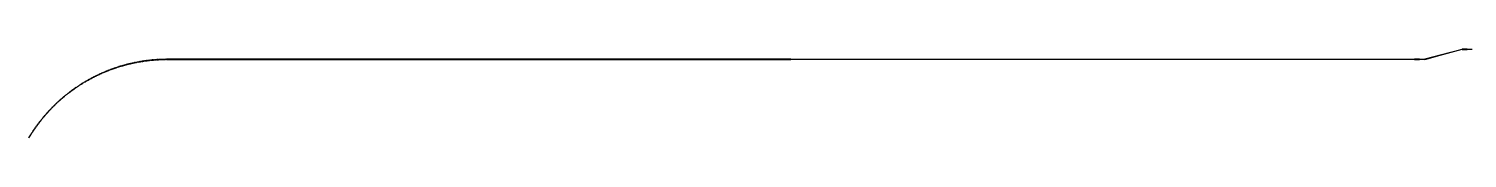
# Model space of a CAD drawing. Header units: metres. Extents: x 2 to 41.4, y 0.9 to 39.
# Drawn here: x 2.11 to 9.27, y 22.04 to 22.48 of the extents above; entities that cross this region are included whole.
import ezdxf

# ---------------------------------------------------------------- set-up
doc = ezdxf.new("R2010")
doc.units = ezdxf.units.M
doc.layers.add('BSA_MATERIAL_SECTION', color=7, linetype='Continuous')

msp = doc.modelspace()

# ---------------------------------------------------------------- linework, layer by layer
at = {"layer": 'BSA_MATERIAL_SECTION'}
for p, q in [((9.2408, 22.4789), (9.1319, 22.4497)), ((9.132, 22.4506), (9.2408, 22.4797)), ((9.2658, 22.4797), (9.2408, 22.4797)), ((9.2408, 22.4789), (9.2658, 22.4789)), ((9.2658, 22.4797), (9.2908, 22.4797)), ((2.5432, 22.3871), (2.5405, 22.3862)), ((2.5432, 22.3871), (2.5458, 22.388)), ((2.5461, 22.3873), (2.5434, 22.3864)), ((2.5485, 22.3889), (2.5458, 22.388)), ((2.5461, 22.3873), (2.5488, 22.3882)), ((2.5485, 22.3889), (2.5512, 22.3898)), ((2.5514, 22.3891), (2.5488, 22.3882)), ((2.5539, 22.3907), (2.5512, 22.3898)), ((2.5514, 22.3891), (2.5541, 22.3899)), ((2.5539, 22.3907), (2.5566, 22.3916)), ((2.5568, 22.3908), (2.5541, 22.3899)), ((2.5566, 22.3916), (2.5592, 22.3924)), ((2.5595, 22.3916), (2.5568, 22.3908)), ((2.5619, 22.3933), (2.5592, 22.3924)), ((2.5595, 22.3916), (2.5622, 22.3925)), ((2.5646, 22.3941), (2.5619, 22.3933)), ((2.5622, 22.3925), (2.5649, 22.3933)), ((2.5646, 22.3941), (2.5673, 22.3949)), ((2.5676, 22.3942), (2.5649, 22.3933)), ((2.57, 22.3957), (2.5673, 22.3949)), ((2.5676, 22.3942), (2.5703, 22.395)), ((2.57, 22.3957), (2.5727, 22.3965)), ((2.573, 22.3958), (2.5703, 22.395)), ((2.5754, 22.3973), (2.5727, 22.3965)), ((2.573, 22.3958), (2.5757, 22.3966)), ((2.5754, 22.3973), (2.5781, 22.3981)), ((2.5784, 22.3974), (2.5757, 22.3966)), ((2.5809, 22.3989), (2.5781, 22.3981)), ((2.5784, 22.3974), (2.5811, 22.3981)), ((2.5809, 22.3989), (2.5836, 22.3997)), ((2.5838, 22.3989), (2.5811, 22.3981)), ((2.5836, 22.3997), (2.5863, 22.4004)), ((2.5838, 22.3989), (2.5865, 22.3997)), ((2.589, 22.4012), (2.5863, 22.4004)), ((2.5892, 22.4004), (2.5865, 22.3997)), ((2.5917, 22.4019), (2.589, 22.4012)), ((2.5892, 22.4004), (2.5919, 22.4012)), ((2.5917, 22.4019), (2.5944, 22.4027)), ((2.5947, 22.4019), (2.5919, 22.4012)), ((2.5944, 22.4027), (2.5972, 22.4034)), ((2.5947, 22.4019), (2.5974, 22.4026)), ((2.5999, 22.4041), (2.5972, 22.4034)), ((2.6001, 22.4033), (2.5974, 22.4026)), ((2.6026, 22.4048), (2.5999, 22.4041)), ((2.6001, 22.4033), (2.6028, 22.404)), ((2.6026, 22.4048), (2.6054, 22.4055)), ((2.6056, 22.4047), (2.6028, 22.404)), ((2.6081, 22.4062), (2.6054, 22.4055)), ((2.6056, 22.4047), (2.6083, 22.4054)), ((2.6081, 22.4062), (2.6108, 22.4069)), ((2.611, 22.4061), (2.6083, 22.4054)), ((2.6136, 22.4075), (2.6108, 22.4069)), ((2.611, 22.4061), (2.6138, 22.4067)), ((2.6136, 22.4075), (2.6163, 22.4082)), ((2.6165, 22.4074), (2.6138, 22.4067)), ((2.6163, 22.4082), (2.6191, 22.4088)), ((2.6165, 22.4074), (2.6193, 22.408)), ((2.6218, 22.4094), (2.6191, 22.4088)), ((2.622, 22.4087), (2.6193, 22.408)), ((2.6246, 22.4101), (2.6218, 22.4094)), ((2.622, 22.4087), (2.6247, 22.4093)), ((2.6246, 22.4101), (2.6273, 22.4107)), ((2.6275, 22.4099), (2.6247, 22.4093)), ((2.6301, 22.4113), (2.6273, 22.4107)), ((2.6275, 22.4099), (2.6302, 22.4105)), ((2.6301, 22.4113), (2.6328, 22.4119)), ((2.633, 22.4111), (2.6302, 22.4105)), ((2.6328, 22.4119), (2.6356, 22.4125)), ((2.633, 22.4111), (2.6358, 22.4117)), ((2.6384, 22.4131), (2.6356, 22.4125)), ((2.6385, 22.4123), (2.6358, 22.4117)), ((2.6411, 22.4136), (2.6384, 22.4131)), ((2.6385, 22.4123), (2.6413, 22.4128)), ((2.6411, 22.4136), (2.6439, 22.4142)), ((2.644, 22.4134), (2.6413, 22.4128)), ((2.6466, 22.4147), (2.6439, 22.4142)), ((2.644, 22.4134), (2.6468, 22.4139)), ((2.6466, 22.4147), (2.6494, 22.4153)), ((2.6496, 22.4145), (2.6468, 22.4139)), ((2.6494, 22.4153), (2.6522, 22.4158)), ((2.6496, 22.4145), (2.6523, 22.415)), ((2.655, 22.4163), (2.6522, 22.4158)), ((2.6551, 22.4155), (2.6523, 22.415)), ((2.6577, 22.4168), (2.655, 22.4163)), ((2.6579, 22.416), (2.6551, 22.4155)), ((2.6577, 22.4168), (2.6605, 22.4173)), ((2.6579, 22.416), (2.6606, 22.4165)), ((2.6633, 22.4178), (2.6605, 22.4173)), ((2.6606, 22.4165), (2.6634, 22.417)), ((2.6633, 22.4178), (2.6661, 22.4183)), ((2.6662, 22.4175), (2.6634, 22.417)), ((2.6688, 22.4188), (2.6661, 22.4183)), ((2.6662, 22.4175), (2.669, 22.418)), ((2.6688, 22.4188), (2.6716, 22.4192)), ((2.6718, 22.4184), (2.669, 22.418)), ((2.6744, 22.4197), (2.6716, 22.4192)), ((2.6718, 22.4184), (2.6745, 22.4189)), ((2.6744, 22.4197), (2.6772, 22.4201)), ((2.6773, 22.4193), (2.6745, 22.4189)), ((2.68, 22.4205), (2.6772, 22.4201)), ((2.6773, 22.4193), (2.6801, 22.4197)), ((2.68, 22.4205), (2.6828, 22.421)), ((2.6829, 22.4202), (2.6801, 22.4197)), ((2.6856, 22.4214), (2.6828, 22.421)), ((2.6829, 22.4202), (2.6857, 22.4206)), ((2.6856, 22.4214), (2.6884, 22.4218)), ((2.6885, 22.421), (2.6857, 22.4206)), ((2.6912, 22.4222), (2.6884, 22.4218)), ((2.6885, 22.421), (2.6913, 22.4214)), ((2.6912, 22.4222), (2.6939, 22.4225)), ((2.6941, 22.4218), (2.6913, 22.4214)), ((2.6967, 22.4229), (2.6939, 22.4225)), ((2.6941, 22.4218), (2.6968, 22.4221)), ((2.6967, 22.4229), (2.6995, 22.4233)), ((2.6996, 22.4225), (2.6968, 22.4221)), ((2.7023, 22.4236), (2.6995, 22.4233)), ((2.6996, 22.4225), (2.7024, 22.4228)), ((2.7023, 22.4236), (2.7051, 22.424)), ((2.7052, 22.4232), (2.7024, 22.4228)), ((2.7079, 22.4243), (2.7051, 22.424)), ((2.7052, 22.4232), (2.708, 22.4235)), ((2.7079, 22.4243), (2.7107, 22.4246)), ((2.7108, 22.4238), (2.708, 22.4235)), ((2.7135, 22.4249), (2.7107, 22.4246)), ((2.7108, 22.4238), (2.7136, 22.4241)), ((2.7135, 22.4249), (2.7163, 22.4252)), ((2.7164, 22.4244), (2.7136, 22.4241)), ((2.7163, 22.4252), (2.7192, 22.4255)), ((2.7164, 22.4244), (2.7192, 22.4247)), ((2.722, 22.4258), (2.7192, 22.4255)), ((2.722, 22.425), (2.7192, 22.4247)), ((2.7248, 22.4261), (2.722, 22.4258)), ((2.722, 22.425), (2.7248, 22.4253)), ((2.7248, 22.4261), (2.7276, 22.4264)), ((2.7276, 22.4256), (2.7248, 22.4253)), ((2.7304, 22.4266), (2.7276, 22.4264)), ((2.7276, 22.4256), (2.7305, 22.4258)), ((2.7304, 22.4266), (2.7332, 22.4268)), ((2.7333, 22.4261), (2.7305, 22.4258)), ((2.736, 22.4271), (2.7332, 22.4268)), ((2.7333, 22.4261), (2.7361, 22.4263)), ((2.736, 22.4271), (2.7388, 22.4273)), ((2.7389, 22.4265), (2.7361, 22.4263)), ((2.7416, 22.4275), (2.7388, 22.4273)), ((2.7389, 22.4265), (2.7417, 22.4267)), ((2.7416, 22.4275), (2.7444, 22.4277)), ((2.7445, 22.4269), (2.7417, 22.4267)), ((2.7444, 22.4277), (2.7473, 22.4279)), ((2.7445, 22.4269), (2.7473, 22.4271)), ((2.7501, 22.4281), (2.7473, 22.4279)), ((2.7501, 22.4273), (2.7473, 22.4271)), ((2.7529, 22.4283), (2.7501, 22.4281)), ((2.7501, 22.4273), (2.7529, 22.4275)), ((2.7529, 22.4283), (2.7557, 22.4284)), ((2.7557, 22.4276), (2.7529, 22.4275)), ((2.7585, 22.4286), (2.7557, 22.4284)), ((2.7557, 22.4276), (2.7586, 22.4278)), ((2.7585, 22.4286), (2.7613, 22.4287)), ((2.7614, 22.4279), (2.7586, 22.4278)), ((2.7641, 22.4289), (2.7613, 22.4287)), ((2.7614, 22.4279), (2.7642, 22.4281)), ((2.7641, 22.4289), (2.767, 22.429)), ((2.767, 22.4282), (2.7642, 22.4281)), ((2.7698, 22.4291), (2.767, 22.429)), ((2.767, 22.4282), (2.7698, 22.4283)), ((2.7698, 22.4291), (2.7726, 22.4292)), ((2.7726, 22.4284), (2.7698, 22.4283)), ((2.7754, 22.4293), (2.7726, 22.4292)), ((2.7726, 22.4284), (2.7754, 22.4285)), ((2.7754, 22.4293), (2.7782, 22.4294)), ((2.7783, 22.4286), (2.7754, 22.4285)), ((2.7811, 22.4295), (2.7782, 22.4294)), ((2.7783, 22.4286), (2.7811, 22.4287)), ((2.7811, 22.4295), (2.7839, 22.4295)), ((2.7839, 22.4287), (2.7811, 22.4287)), ((2.7867, 22.4296), (2.7839, 22.4295)), ((2.7839, 22.4287), (2.7867, 22.4288)), ((2.7867, 22.4296), (2.7895, 22.4296)), ((2.7895, 22.4288), (2.7867, 22.4288)), ((2.7923, 22.4297), (2.7895, 22.4296)), ((2.7895, 22.4288), (2.7923, 22.4289)), ((2.7923, 22.4297), (2.7952, 22.4297)), ((2.7952, 22.4289), (2.7923, 22.4289)), ((2.798, 22.4297), (2.7952, 22.4297)), ((2.7952, 22.4289), (2.798, 22.4289)), ((2.798, 22.4297), (2.8008, 22.4297)), ((2.8008, 22.4289), (2.798, 22.4289)), ((2.8008, 22.4293), (2.8008, 22.4297)), ((5.9025, 22.4297), (2.8008, 22.4297)), ((2.8008, 22.4297), (2.8008, 22.4293)), ((2.8008, 22.4293), (2.8008, 22.4289)), ((2.8008, 22.4289), (2.8008, 22.4293)), ((2.8008, 22.4289), (5.9025, 22.4289)), ((5.9025, 22.4297), (9.0042, 22.4297)), ((9.0042, 22.4289), (5.9025, 22.4289)), ((9.0292, 22.4297), (9.0042, 22.4297)), ((9.0042, 22.4293), (9.0042, 22.4297)), ((9.0042, 22.4293), (9.0042, 22.4297)), ((9.0042, 22.4293), (9.0042, 22.4289)), ((9.0042, 22.4293), (9.0042, 22.4289)), ((9.0042, 22.4289), (9.0292, 22.4289)), ((9.0292, 22.4297), (9.0542, 22.4297)), ((9.0542, 22.4289), (9.0292, 22.4289)), ((9.132, 22.4506), (9.0542, 22.4297)), ((9.0542, 22.4289), (9.1319, 22.4497)), ((2.3899, 22.3162), (2.3874, 22.3148)), ((2.3903, 22.3155), (2.3879, 22.3141)), ((2.3899, 22.3162), (2.3923, 22.3177)), ((2.3903, 22.3155), (2.3927, 22.317)), ((2.3947, 22.3191), (2.3923, 22.3177)), ((2.3927, 22.317), (2.3951, 22.3184)), ((2.3947, 22.3191), (2.3971, 22.3205)), ((2.3976, 22.3198), (2.3951, 22.3184)), ((2.3996, 22.3219), (2.3971, 22.3205)), ((2.4, 22.3213), (2.3976, 22.3198)), ((2.3996, 22.3219), (2.402, 22.3234)), ((2.4, 22.3213), (2.4024, 22.3227)), ((2.4045, 22.3248), (2.402, 22.3234)), ((2.4024, 22.3227), (2.4049, 22.3241)), ((2.4045, 22.3248), (2.4069, 22.3261)), ((2.4073, 22.3255), (2.4049, 22.3241)), ((2.4069, 22.3261), (2.4094, 22.3275)), ((2.4073, 22.3255), (2.4098, 22.3268)), ((2.4119, 22.3289), (2.4094, 22.3275)), ((2.4122, 22.3282), (2.4098, 22.3268)), ((2.4143, 22.3303), (2.4119, 22.3289)), ((2.4122, 22.3282), (2.4147, 22.3296)), ((2.4143, 22.3303), (2.4168, 22.3316)), ((2.4172, 22.3309), (2.4147, 22.3296)), ((2.4193, 22.333), (2.4168, 22.3316)), ((2.4172, 22.3309), (2.4197, 22.3323)), ((2.4193, 22.333), (2.4218, 22.3343)), ((2.4221, 22.3336), (2.4197, 22.3323)), ((2.4242, 22.3356), (2.4218, 22.3343)), ((2.4221, 22.3336), (2.4246, 22.3349)), ((2.4242, 22.3356), (2.4267, 22.337)), ((2.4271, 22.3363), (2.4246, 22.3349)), ((2.4292, 22.3383), (2.4267, 22.337)), ((2.4271, 22.3363), (2.4296, 22.3376)), ((2.4292, 22.3383), (2.4317, 22.3396)), ((2.4321, 22.3389), (2.4296, 22.3376)), ((2.4317, 22.3396), (2.4342, 22.3409)), ((2.4346, 22.3402), (2.4321, 22.3389)), ((2.4367, 22.3422), (2.4342, 22.3409)), ((2.4346, 22.3402), (2.4371, 22.3415)), ((2.4367, 22.3422), (2.4393, 22.3434)), ((2.4371, 22.3415), (2.4396, 22.3427)), ((2.4418, 22.3447), (2.4393, 22.3434)), ((2.4421, 22.344), (2.4396, 22.3427)), ((2.4443, 22.346), (2.4418, 22.3447)), ((2.4447, 22.3453), (2.4421, 22.344)), ((2.4443, 22.346), (2.4468, 22.3472)), ((2.4447, 22.3453), (2.4472, 22.3465)), ((2.4494, 22.3485), (2.4468, 22.3472)), ((2.4472, 22.3465), (2.4497, 22.3477)), ((2.4494, 22.3485), (2.4519, 22.3497)), ((2.4522, 22.349), (2.4497, 22.3477)), ((2.4544, 22.3509), (2.4519, 22.3497)), ((2.4522, 22.349), (2.4548, 22.3502)), ((2.4544, 22.3509), (2.457, 22.3521)), ((2.4573, 22.3514), (2.4548, 22.3502)), ((2.457, 22.3521), (2.4595, 22.3533)), ((2.4573, 22.3514), (2.4599, 22.3526)), ((2.4621, 22.3545), (2.4595, 22.3533)), ((2.4624, 22.3538), (2.4599, 22.3526)), ((2.4646, 22.3557), (2.4621, 22.3545)), ((2.4624, 22.3538), (2.465, 22.355)), ((2.4646, 22.3557), (2.4672, 22.3569)), ((2.4675, 22.3562), (2.465, 22.355)), ((2.4698, 22.3581), (2.4672, 22.3569)), ((2.4675, 22.3562), (2.4701, 22.3574)), ((2.4698, 22.3581), (2.4723, 22.3592)), ((2.4727, 22.3585), (2.4701, 22.3574)), ((2.4723, 22.3592), (2.4749, 22.3604)), ((2.4727, 22.3585), (2.4752, 22.3597)), ((2.4775, 22.3615), (2.4749, 22.3604)), ((2.4778, 22.3608), (2.4752, 22.3597)), ((2.4801, 22.3627), (2.4775, 22.3615)), ((2.4778, 22.3608), (2.4804, 22.3619)), ((2.4801, 22.3627), (2.4827, 22.3638)), ((2.483, 22.3631), (2.4804, 22.3619)), ((2.4827, 22.3638), (2.4853, 22.3649)), ((2.483, 22.3631), (2.4856, 22.3642)), ((2.4878, 22.366), (2.4853, 22.3649)), ((2.4882, 22.3653), (2.4856, 22.3642)), ((2.4904, 22.3671), (2.4878, 22.366)), ((2.4882, 22.3653), (2.4908, 22.3664)), ((2.4904, 22.3671), (2.493, 22.3682)), ((2.4934, 22.3675), (2.4908, 22.3664)), ((2.493, 22.3682), (2.4957, 22.3693)), ((2.4934, 22.3675), (2.496, 22.3685)), ((2.4983, 22.3704), (2.4957, 22.3693)), ((2.4986, 22.3696), (2.496, 22.3685)), ((2.5009, 22.3714), (2.4983, 22.3704)), ((2.4986, 22.3696), (2.5012, 22.3707)), ((2.5009, 22.3714), (2.5035, 22.3725)), ((2.5038, 22.3717), (2.5012, 22.3707)), ((2.5035, 22.3725), (2.5061, 22.3735)), ((2.5038, 22.3717), (2.5064, 22.3728)), ((2.5087, 22.3745), (2.5061, 22.3735)), ((2.509, 22.3738), (2.5064, 22.3728)), ((2.5114, 22.3756), (2.5087, 22.3745)), ((2.509, 22.3738), (2.5117, 22.3748)), ((2.5114, 22.3756), (2.514, 22.3766)), ((2.5143, 22.3758), (2.5117, 22.3748)), ((2.514, 22.3766), (2.5166, 22.3776)), ((2.5143, 22.3758), (2.5169, 22.3768)), ((2.5193, 22.3786), (2.5166, 22.3776)), ((2.5195, 22.3778), (2.5169, 22.3768)), ((2.5219, 22.3796), (2.5193, 22.3786)), ((2.5195, 22.3778), (2.5222, 22.3788)), ((2.5219, 22.3796), (2.5246, 22.3806)), ((2.5248, 22.3798), (2.5222, 22.3788)), ((2.5272, 22.3815), (2.5246, 22.3806)), ((2.5248, 22.3798), (2.5275, 22.3808)), ((2.5272, 22.3815), (2.5299, 22.3825)), ((2.5301, 22.3817), (2.5275, 22.3808)), ((2.5325, 22.3834), (2.5299, 22.3825)), ((2.5301, 22.3817), (2.5328, 22.3827)), ((2.5325, 22.3834), (2.5352, 22.3844)), ((2.5354, 22.3836), (2.5328, 22.3827)), ((2.5352, 22.3844), (2.5378, 22.3853)), ((2.5354, 22.3836), (2.5381, 22.3845)), ((2.5405, 22.3862), (2.5378, 22.3853)), ((2.5408, 22.3855), (2.5381, 22.3845)), ((2.5408, 22.3855), (2.5434, 22.3864)), ((2.2887, 22.2446), (2.2865, 22.2428)), ((2.287, 22.2421), (2.2892, 22.2439)), ((2.2887, 22.2446), (2.2909, 22.2464)), ((2.2914, 22.2457), (2.2892, 22.2439)), ((2.2931, 22.2482), (2.2909, 22.2464)), ((2.2914, 22.2457), (2.2936, 22.2475)), ((2.2931, 22.2482), (2.2952, 22.2499)), ((2.2957, 22.2493), (2.2936, 22.2475)), ((2.2974, 22.2517), (2.2952, 22.2499)), ((2.2957, 22.2493), (2.2979, 22.2511)), ((2.2974, 22.2517), (2.2996, 22.2535)), ((2.3001, 22.2529), (2.2979, 22.2511)), ((2.3018, 22.2552), (2.2996, 22.2535)), ((2.3023, 22.2546), (2.3001, 22.2529)), ((2.3018, 22.2552), (2.304, 22.257)), ((2.3023, 22.2546), (2.3045, 22.2564)), ((2.3063, 22.2587), (2.304, 22.257)), ((2.3045, 22.2564), (2.3067, 22.2581)), ((2.3063, 22.2587), (2.3085, 22.2605)), ((2.309, 22.2599), (2.3067, 22.2581)), ((2.3107, 22.2622), (2.3085, 22.2605)), ((2.309, 22.2599), (2.3112, 22.2616)), ((2.3107, 22.2622), (2.3129, 22.2639)), ((2.3134, 22.2633), (2.3112, 22.2616)), ((2.3152, 22.2656), (2.3129, 22.2639)), ((2.3134, 22.2633), (2.3157, 22.265)), ((2.3152, 22.2656), (2.3174, 22.2674)), ((2.3179, 22.2667), (2.3157, 22.265)), ((2.3197, 22.2691), (2.3174, 22.2674)), ((2.3179, 22.2667), (2.3202, 22.2684)), ((2.3197, 22.2691), (2.3219, 22.2707)), ((2.3224, 22.2701), (2.3202, 22.2684)), ((2.3242, 22.2724), (2.3219, 22.2707)), ((2.3224, 22.2701), (2.3247, 22.2718)), ((2.3242, 22.2724), (2.3265, 22.2741)), ((2.3269, 22.2735), (2.3247, 22.2718)), ((2.3287, 22.2758), (2.3265, 22.2741)), ((2.3292, 22.2751), (2.3269, 22.2735)), ((2.3287, 22.2758), (2.331, 22.2774)), ((2.3292, 22.2751), (2.3315, 22.2768)), ((2.3333, 22.2791), (2.331, 22.2774)), ((2.3315, 22.2768), (2.3338, 22.2784)), ((2.3333, 22.2791), (2.3356, 22.2807)), ((2.3361, 22.2801), (2.3338, 22.2784)), ((2.3379, 22.2824), (2.3356, 22.2807)), ((2.3361, 22.2801), (2.3384, 22.2817)), ((2.3379, 22.2824), (2.3402, 22.284)), ((2.3407, 22.2833), (2.3384, 22.2817)), ((2.3425, 22.2856), (2.3402, 22.284)), ((2.3407, 22.2833), (2.343, 22.2849)), ((2.3425, 22.2856), (2.3448, 22.2872)), ((2.3453, 22.2866), (2.343, 22.2849)), ((2.3471, 22.2888), (2.3448, 22.2872)), ((2.3453, 22.2866), (2.3476, 22.2882)), ((2.3471, 22.2888), (2.3495, 22.2904)), ((2.3499, 22.2897), (2.3476, 22.2882)), ((2.3495, 22.2904), (2.3518, 22.292)), ((2.3499, 22.2897), (2.3523, 22.2913)), ((2.3541, 22.2936), (2.3518, 22.292)), ((2.3546, 22.2929), (2.3523, 22.2913)), ((2.3565, 22.2951), (2.3541, 22.2936)), ((2.3546, 22.2929), (2.3569, 22.2945)), ((2.3565, 22.2951), (2.3588, 22.2967)), ((2.3593, 22.296), (2.3569, 22.2945)), ((2.3612, 22.2982), (2.3588, 22.2967)), ((2.3593, 22.296), (2.3616, 22.2976)), ((2.3612, 22.2982), (2.3635, 22.2998)), ((2.364, 22.2991), (2.3616, 22.2976)), ((2.3659, 22.3013), (2.3635, 22.2998)), ((2.364, 22.2991), (2.3664, 22.3007)), ((2.3659, 22.3013), (2.3683, 22.3029)), ((2.3687, 22.3022), (2.3664, 22.3007)), ((2.3707, 22.3044), (2.3683, 22.3029)), ((2.3687, 22.3022), (2.3711, 22.3037)), ((2.3707, 22.3044), (2.373, 22.3059)), ((2.3735, 22.3052), (2.3711, 22.3037)), ((2.373, 22.3059), (2.3754, 22.3074)), ((2.3759, 22.3067), (2.3735, 22.3052)), ((2.3778, 22.3089), (2.3754, 22.3074)), ((2.3759, 22.3067), (2.3782, 22.3082)), ((2.3802, 22.3104), (2.3778, 22.3089)), ((2.3782, 22.3082), (2.3806, 22.3097)), ((2.3802, 22.3104), (2.3826, 22.3118)), ((2.383, 22.3112), (2.3806, 22.3097)), ((2.385, 22.3133), (2.3826, 22.3118)), ((2.3854, 22.3126), (2.383, 22.3112)), ((2.385, 22.3133), (2.3874, 22.3148)), ((2.3854, 22.3126), (2.3879, 22.3141)), ((2.2111, 22.1707), (2.213, 22.1728)), ((2.2136, 22.1723), (2.2117, 22.1702)), ((2.215, 22.1749), (2.213, 22.1728)), ((2.2155, 22.1743), (2.2136, 22.1723)), ((2.215, 22.1749), (2.2169, 22.1769)), ((2.2155, 22.1743), (2.2175, 22.1764)), ((2.2188, 22.179), (2.2169, 22.1769)), ((2.2175, 22.1764), (2.2194, 22.1784)), ((2.2188, 22.179), (2.2208, 22.181)), ((2.2213, 22.1805), (2.2194, 22.1784)), ((2.2227, 22.1831), (2.2208, 22.181)), ((2.2213, 22.1805), (2.2233, 22.1825)), ((2.2227, 22.1831), (2.2247, 22.1851)), ((2.2252, 22.1845), (2.2233, 22.1825)), ((2.2266, 22.1871), (2.2247, 22.1851)), ((2.2252, 22.1845), (2.2272, 22.1866)), ((2.2266, 22.1871), (2.2286, 22.1891)), ((2.2292, 22.1886), (2.2272, 22.1866)), ((2.2306, 22.1912), (2.2286, 22.1891)), ((2.2292, 22.1886), (2.2311, 22.1906)), ((2.2306, 22.1912), (2.2326, 22.1932)), ((2.2331, 22.1926), (2.2311, 22.1906)), ((2.2346, 22.1952), (2.2326, 22.1932)), ((2.2331, 22.1926), (2.2351, 22.1946)), ((2.2346, 22.1952), (2.2365, 22.1971)), ((2.2371, 22.1966), (2.2351, 22.1946)), ((2.2386, 22.1991), (2.2365, 22.1971)), ((2.2371, 22.1966), (2.2391, 22.1986)), ((2.2386, 22.1991), (2.2406, 22.2011)), ((2.2411, 22.2005), (2.2391, 22.1986)), ((2.2426, 22.2031), (2.2406, 22.2011)), ((2.2411, 22.2005), (2.2431, 22.2025)), ((2.2426, 22.2031), (2.2446, 22.205)), ((2.2452, 22.2045), (2.2431, 22.2025)), ((2.2466, 22.207), (2.2446, 22.205)), ((2.2452, 22.2045), (2.2472, 22.2064)), ((2.2466, 22.207), (2.2487, 22.2089)), ((2.2492, 22.2084), (2.2472, 22.2064)), ((2.2507, 22.2109), (2.2487, 22.2089)), ((2.2492, 22.2084), (2.2513, 22.2103)), ((2.2507, 22.2109), (2.2528, 22.2128)), ((2.2533, 22.2122), (2.2513, 22.2103)), ((2.2548, 22.2147), (2.2528, 22.2128)), ((2.2533, 22.2122), (2.2554, 22.2142)), ((2.2548, 22.2147), (2.2569, 22.2167)), ((2.2574, 22.2161), (2.2554, 22.2142)), ((2.259, 22.2186), (2.2569, 22.2167)), ((2.2574, 22.2161), (2.2595, 22.218)), ((2.259, 22.2186), (2.2611, 22.2205)), ((2.2616, 22.2199), (2.2595, 22.218)), ((2.2631, 22.2224), (2.2611, 22.2205)), ((2.2616, 22.2199), (2.2637, 22.2218)), ((2.2631, 22.2224), (2.2652, 22.2243)), ((2.2658, 22.2237), (2.2637, 22.2218)), ((2.2673, 22.2261), (2.2652, 22.2243)), ((2.2658, 22.2237), (2.2679, 22.2256)), ((2.2673, 22.2261), (2.2694, 22.228)), ((2.27, 22.2274), (2.2679, 22.2256)), ((2.2716, 22.2299), (2.2694, 22.228)), ((2.27, 22.2274), (2.2721, 22.2293)), ((2.2716, 22.2299), (2.2737, 22.2318)), ((2.2742, 22.2312), (2.2721, 22.2293)), ((2.2758, 22.2336), (2.2737, 22.2318)), ((2.2742, 22.2312), (2.2763, 22.233)), ((2.2758, 22.2336), (2.2779, 22.2355)), ((2.2785, 22.2348), (2.2763, 22.233)), ((2.2801, 22.2373), (2.2779, 22.2355)), ((2.2785, 22.2348), (2.2806, 22.2367)), ((2.2801, 22.2373), (2.2822, 22.2391)), ((2.2827, 22.2385), (2.2806, 22.2367)), ((2.2844, 22.2409), (2.2822, 22.2391)), ((2.2827, 22.2385), (2.2849, 22.2403)), ((2.2844, 22.2409), (2.2865, 22.2428)), ((2.287, 22.2421), (2.2849, 22.2403)), ((2.1539, 22.101), (2.1523, 22.0987)), ((2.1539, 22.101), (2.1556, 22.1032)), ((2.1562, 22.1028), (2.1546, 22.1005)), ((2.1573, 22.1055), (2.1556, 22.1032)), ((2.1562, 22.1028), (2.1579, 22.105)), ((2.1573, 22.1055), (2.159, 22.1078)), ((2.1596, 22.1073), (2.1579, 22.105)), ((2.1607, 22.11), (2.159, 22.1078)), ((2.1596, 22.1073), (2.1613, 22.1096)), ((2.1607, 22.11), (2.1623, 22.1123)), ((2.163, 22.1118), (2.1613, 22.1096)), ((2.1641, 22.1145), (2.1623, 22.1123)), ((2.163, 22.1118), (2.1647, 22.114)), ((2.1641, 22.1145), (2.1658, 22.1168)), ((2.1664, 22.1163), (2.1647, 22.114)), ((2.1675, 22.119), (2.1658, 22.1168)), ((2.1664, 22.1163), (2.1681, 22.1185)), ((2.1675, 22.119), (2.1692, 22.1212)), ((2.1699, 22.1207), (2.1681, 22.1185)), ((2.171, 22.1235), (2.1692, 22.1212)), ((2.1699, 22.1207), (2.1716, 22.123)), ((2.171, 22.1235), (2.1727, 22.1257)), ((2.1733, 22.1252), (2.1716, 22.123)), ((2.1745, 22.1279), (2.1727, 22.1257)), ((2.1733, 22.1252), (2.1751, 22.1274)), ((2.1745, 22.1279), (2.1762, 22.1301)), ((2.1768, 22.1296), (2.1751, 22.1274)), ((2.178, 22.1323), (2.1762, 22.1301)), ((2.1768, 22.1296), (2.1786, 22.1318)), ((2.178, 22.1323), (2.1798, 22.1345)), ((2.1804, 22.134), (2.1786, 22.1318)), ((2.1816, 22.1367), (2.1798, 22.1345)), ((2.1804, 22.134), (2.1822, 22.1361)), ((2.1816, 22.1367), (2.1833, 22.1388)), ((2.184, 22.1383), (2.1822, 22.1361)), ((2.1851, 22.141), (2.1833, 22.1388)), ((2.184, 22.1383), (2.1858, 22.1405)), ((2.1851, 22.141), (2.1869, 22.1432)), ((2.1876, 22.1427), (2.1858, 22.1405)), ((2.1888, 22.1453), (2.1869, 22.1432)), ((2.1876, 22.1427), (2.1894, 22.1448)), ((2.1888, 22.1453), (2.1906, 22.1475)), ((2.1912, 22.147), (2.1894, 22.1448)), ((2.1924, 22.1496), (2.1906, 22.1475)), ((2.1912, 22.147), (2.193, 22.1491)), ((2.1924, 22.1496), (2.1943, 22.1518)), ((2.1949, 22.1512), (2.193, 22.1491)), ((2.1961, 22.1539), (2.1943, 22.1518)), ((2.1949, 22.1512), (2.1967, 22.1534)), ((2.1961, 22.1539), (2.198, 22.156)), ((2.1986, 22.1555), (2.1967, 22.1534)), ((2.1998, 22.1581), (2.198, 22.156)), ((2.1986, 22.1555), (2.2004, 22.1576)), ((2.1998, 22.1581), (2.2017, 22.1603)), ((2.2023, 22.1597), (2.2004, 22.1576)), ((2.2036, 22.1624), (2.2017, 22.1603)), ((2.2023, 22.1597), (2.2042, 22.1618)), ((2.2036, 22.1624), (2.2054, 22.1645)), ((2.206, 22.1639), (2.2042, 22.1618)), ((2.2073, 22.1666), (2.2054, 22.1645)), ((2.206, 22.1639), (2.2079, 22.166)), ((2.2073, 22.1666), (2.2092, 22.1686)), ((2.2098, 22.1681), (2.2079, 22.166)), ((2.2111, 22.1707), (2.2092, 22.1686)), ((2.2098, 22.1681), (2.2117, 22.1702)), ((2.1135, 22.0398), (2.1149, 22.0423)), ((2.1156, 22.0418), (2.1142, 22.0394)), ((2.1164, 22.0447), (2.1149, 22.0423)), ((2.1156, 22.0418), (2.1171, 22.0443)), ((2.1164, 22.0447), (2.1179, 22.0471)), ((2.1185, 22.0467), (2.1171, 22.0443)), ((2.1179, 22.0471), (2.1193, 22.0495)), ((2.1185, 22.0467), (2.12, 22.0491)), ((2.1208, 22.0519), (2.1193, 22.0495)), ((2.1215, 22.0515), (2.12, 22.0491)), ((2.1223, 22.0543), (2.1208, 22.0519)), ((2.1215, 22.0515), (2.123, 22.0538)), ((2.1223, 22.0543), (2.1238, 22.0567)), ((2.1245, 22.0562), (2.123, 22.0538)), ((2.1253, 22.059), (2.1238, 22.0567)), ((2.1245, 22.0562), (2.126, 22.0586)), ((2.1253, 22.059), (2.1268, 22.0614)), ((2.1275, 22.061), (2.126, 22.0586)), ((2.1284, 22.0638), (2.1268, 22.0614)), ((2.1275, 22.061), (2.1291, 22.0634)), ((2.1284, 22.0638), (2.1299, 22.0662)), ((2.1306, 22.0657), (2.1291, 22.0634)), ((2.1315, 22.0685), (2.1299, 22.0662)), ((2.1306, 22.0657), (2.1321, 22.0681)), ((2.1315, 22.0685), (2.133, 22.0709)), ((2.1337, 22.0704), (2.1321, 22.0681)), ((2.1346, 22.0732), (2.133, 22.0709)), ((2.1337, 22.0704), (2.1352, 22.0728)), ((2.1346, 22.0732), (2.1361, 22.0756)), ((2.1368, 22.0751), (2.1352, 22.0728)), ((2.1377, 22.0779), (2.1361, 22.0756)), ((2.1368, 22.0751), (2.1384, 22.0775)), ((2.1377, 22.0779), (2.1393, 22.0802)), ((2.14, 22.0798), (2.1384, 22.0775)), ((2.1409, 22.0826), (2.1393, 22.0802)), ((2.14, 22.0798), (2.1416, 22.0821)), ((2.1409, 22.0826), (2.1425, 22.0849)), ((2.1432, 22.0844), (2.1416, 22.0821)), ((2.1441, 22.0872), (2.1425, 22.0849)), ((2.1448, 22.0867), (2.1432, 22.0844)), ((2.1441, 22.0872), (2.1457, 22.0895)), ((2.1448, 22.0867), (2.1464, 22.089)), ((2.1457, 22.0895), (2.1474, 22.0918)), ((2.1464, 22.089), (2.148, 22.0913)), ((2.149, 22.0941), (2.1474, 22.0918)), ((2.1496, 22.0936), (2.148, 22.0913)), ((2.1506, 22.0964), (2.149, 22.0941)), ((2.1496, 22.0936), (2.1513, 22.0959)), ((2.1506, 22.0964), (2.1523, 22.0987)), ((2.1529, 22.0982), (2.1513, 22.0959)), ((2.1529, 22.0982), (2.1546, 22.1005))]:
    msp.add_line(p, q, dxfattribs=at)

doc.saveas('drawing.dxf')
